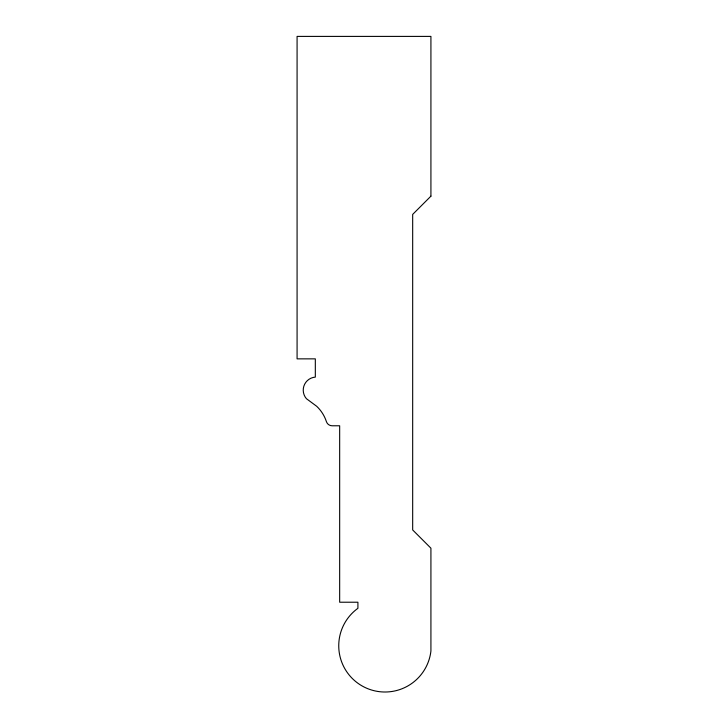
<?xml version="1.0" encoding="UTF-8"?>
<svg xmlns="http://www.w3.org/2000/svg" width="728" height="728" viewBox="0 0 728 728"><rect width="100%" height="100%" fill="white"/><g stroke="black" fill="none" stroke-linecap="round" stroke-linejoin="round"><path stroke-width="1.09" d="M430.921 196.16L412.676 214.405L412.676 529.948L430.921 548.193L430.921 650.969A46.228 46.228 0 0 1 361.661 685.694A46.228 46.228 0 0 1 357.912 608.299L357.912 602.22L339.667 602.22L339.667 425.78L332.177 425.78A6.088 6.088 0 0 1 326.39 421.585A36.746 36.746 0 0 0 316.68 406.279L306.406 398.68A13.077 13.077 0 0 1 315.324 377.104L315.324 358.859L297.079 358.859L297.079 36.4L430.921 36.4L430.921 196.16"/></g></svg>
